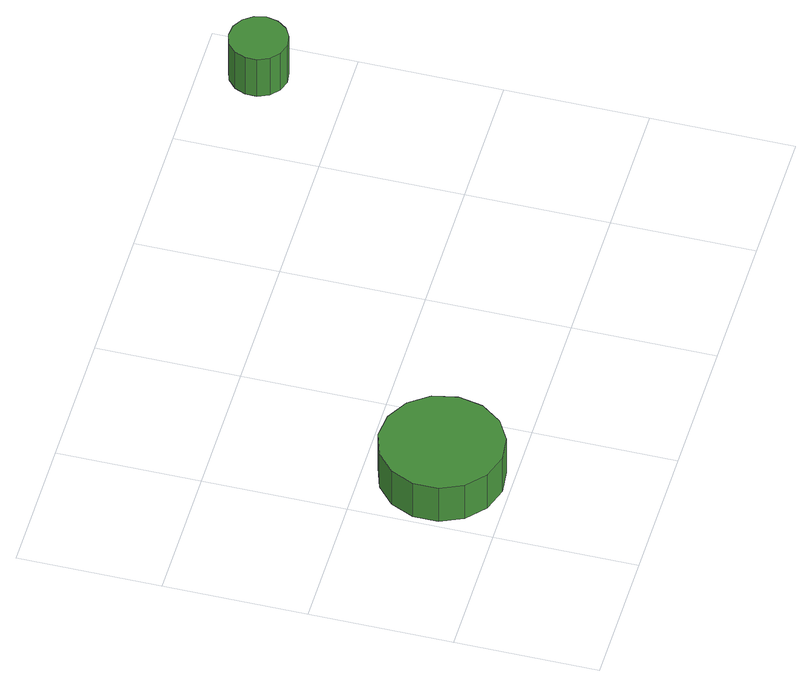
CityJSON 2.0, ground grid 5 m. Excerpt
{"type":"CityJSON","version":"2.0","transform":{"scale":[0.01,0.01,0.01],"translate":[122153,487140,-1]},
"CityObjects":{
"tree1":{"type":"SolitaryVegetationObject","attributes":{"function":"something"},"geometry":[{"type":"MultiSurface","lod":"1","boundaries":[[[0,1,2,3,4,5,6,7,8,9,10,11,12,13,14]],[[15,16,17,18,19,20,21,22,23,24,25,26,27,28,29]],[[0,29,28,1]],[[1,28,27,2]],[[2,27,26,3]],[[3,26,25,4]],[[4,25,24,5]],[[5,24,23,6]],[[6,23,22,7]],[[7,22,21,8]],[[8,21,20,9]],[[9,20,19,10]],[[10,19,18,11]],[[11,18,17,12]],[[12,17,16,13]],[[13,16,15,14]],[[14,15,29,0]]]}]},
"tree2":{"type":"SolitaryVegetationObject","attributes":{"function":"something"},"geometry":[{"type":"MultiSurface","lod":"1","boundaries":[[[30,31,32,33,34,35,36,37,38,39,40,41,42,43,44]],[[45,46,47,48,49,50,51,52,53,54,55,56,57,58,59]],[[30,59,58,31]],[[31,58,57,32]],[[32,57,56,33]],[[33,56,55,34]],[[34,55,54,35]],[[35,54,53,36]],[[36,53,52,37]],[[37,52,51,38]],[[38,51,50,39]],[[39,50,49,40]],[[40,49,48,41]],[[41,48,47,42]],[[42,47,46,43]],[[43,46,45,44]],[[44,45,59,30]]]}]}
},
"vertices":[
[433,236,255],[415,323,255],[362,395,255],[285,439,255],[197,449,255],[112,421,255],[46,362,255],[9,280,255],[9,191,255],[46,109,255],[112,50,255],[197,22,255],[285,32,255],[362,76,255],[415,148,255],[415,148,98],[362,76,98],[285,32,98],[197,22,98],[112,50,98],[46,109,98],[9,191,98],[9,280,98],[46,362,98],[112,421,98],[197,449,98],[285,439,98],[362,395,98],[415,323,98],[433,236,98],
[1962,1304,252],[1953,1345,252],[1928,1379,252],[1892,1400,252],[1850,1405,252],[1810,1392,252],[1779,1363,252],[1762,1325,252],[1762,1283,252],[1779,1244,252],[1810,1216,252],[1850,1203,252],[1892,1208,252],[1928,1229,252],[1953,1263,252],[1953,1263,79],[1928,1229,79],[1892,1208,79],[1850,1203,79],[1810,1216,79],[1779,1244,79],[1762,1283,79],[1762,1325,79],[1779,1363,79],[1810,1392,79],[1850,1405,79],[1892,1400,79],[1928,1379,79],[1953,1345,79],[1962,1304,79]
]}
